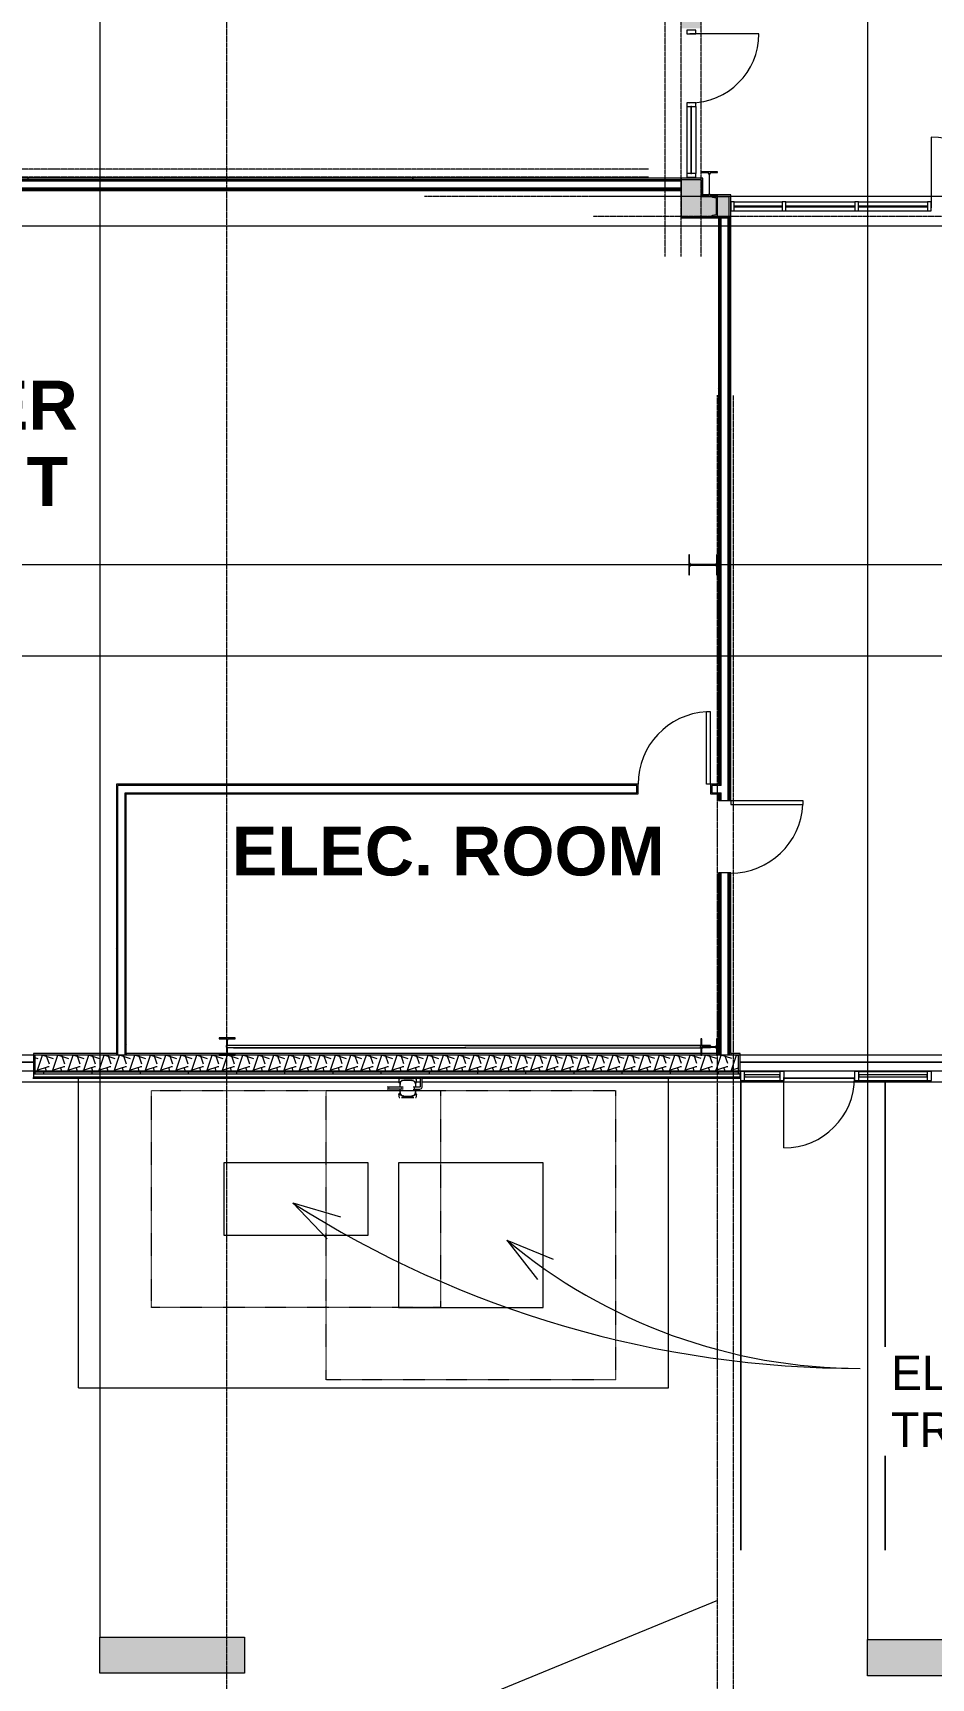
# Model space of a CAD drawing. Header units: inches. Extents: x 25369 to 33163, y -23509 to -20274.
# Drawn here: x 28390 to 28837, y -23098 to -22278 of the extents above; entities that cross this region are included whole.
import ezdxf

# ---------------------------------------------------------------- set-up
doc = ezdxf.new("R2010")
doc.units = ezdxf.units.IN
doc.header["$MEASUREMENT"] = 0
doc.linetypes.add('Dash', pattern=[0.25, 0.125, -0.125])
doc.linetypes.add('Grid Line 1_2_', pattern=[0.875, 0.5, -0.125, 0.125, -0.125])
for name, color, linetype, lineweight in [('A-DOOR', 31, 'Continuous', 13), ('A-FLOR', 192, 'Continuous', 13), ('A-GLAZ-CURT', 52, 'Continuous', 13), ('A-GLAZ-CWMG', 51, 'Continuous', 13), ('A-SITE-SWLK', 140, 'Continuous', 70), ('A-WALL', 113, 'Continuous', 13), ('A-WALL-PATT', 111, 'Continuous', 25), ('C-TOPO', 7, 'Continuous', 13), ('E-ELEC-EQPM', 71, 'Continuous', 13), ('G-ANNO-SYMB', 111, 'Continuous', 9), ('G-ANNO-TEXT', 231, 'Continuous', 9), ('I-WALL', 2, 'Continuous', 13), ('L-SITE-WALL', 31, 'Continuous', 13), ('M-AREA-IDEN', 171, 'Continuous', 9), ('P-SANR-FIXT', 6, 'Continuous', 13), ('S-BEAM', 12, 'Continuous', 13), ('S-COLS', 52, 'Continuous', 13), ('S-GRID', 1, 'Continuous', 9)]:
    doc.layers.add(name, color=color, linetype=linetype, lineweight=lineweight)
doc.styles.add('Arial_B', font='arialbd.ttf', dxfattribs={"height": 24.354149})
doc.styles.add('Century Gothic', font='GOTHIC.TTF', dxfattribs={"height": 17.245342})
pattern_1 = [(45, (5931.104, 0), (-19.00703, 19.00703), []), (45, (5931.104, 28.8), (-19.00703, 19.00703), [])]
pattern_2 = [(161.57, (5932.064, 0.96), (-7.6802237, -0.0009796), [0, -54.643, 6.067, 0]), (18.43, (5930.144, 0.96), (-7.6802237, 0.0009796), [0, -54.643, 6.067, 0]), (108.43, (5932.064, 0.96), (3.8382953, -19.20136532), [18.211, -42.499]), (71.57, (5930.144, 0.96), (3.8382953, 19.20136532), [18.211, -42.499])]
pattern_3 = [(0, (5931.104, 0), (61.44, 15.36), [2.534, -43.546, 2.534, -43.546, -245.76]), (0, (5931.104, 0), (61.44, 15.36), [-92.16, 2.534, -89.626, 2.534, -43.546, -107.52]), (0, (5931.104, 0), (61.44, 15.36), [-230.4, 2.534, -28.186, 2.534, -74.266]), (120, (5954.144, 7.68), (-44.02215, 45.528601), [2.534, -43.546, 2.534, -43.546, -245.76]), (120, (5954.144, 7.68), (-44.02215, 45.528601), [-92.16, 2.534, -89.626, 2.534, -43.546, -107.52]), (120, (5954.144, 7.68), (-44.02215, 45.528601), [-230.4, 2.534, -28.186, 2.534, -74.266]), (240, (5961.824, 38.4), (-17.41785, -60.888601), [2.534, -43.546, 2.534, -43.546, -245.76]), (240, (5961.824, 38.4), (-17.41785, -60.888601), [-92.16, 2.534, -89.626, 2.534, -43.546, -107.52]), (240, (5961.824, 38.4), (-17.41785, -60.888601), [-230.4, 2.534, -28.186, 2.534, -74.266])]

# ---------------------------------------------------------------- blocks, each defined once
blk = doc.blocks.new('Struct_Xcel_Sports Complex_rvt-2-Overall Floor Plan')
at = {"layer": 'A-FLOR', "color": 43, "lineweight": 9}
for p, q in [((22458.77, -22790.8), (22420.08, -22790.8)), ((22941.27, -22790.8), (22810.7, -22790.8))]:
    blk.add_line(p, q, dxfattribs=at)
at = {"layer": 'L-SITE-WALL', "color": 43, "lineweight": 9}
for p, q in [((22420.08, -22790.8), (22458.77, -22790.8)), ((22810.7, -22790.8), (22941.27, -22790.8)), ((22651.42, -22798.8), (22458.52, -22798.8)), ((22810.95, -22798.8), (22652.39, -22798.8)), ((22867.77, -22798.8), (22832.58, -22798.8))]:
    blk.add_line(p, q, dxfattribs=at)
blk = doc.blocks.new('Transformer-Dry-Type-Siemens - 6x6x6-1004770-Overall Floor Plan')
at = {"layer": 'E-ELEC-EQPM', "color": 43, "linetype": 'Dash', "lineweight": 9}
for p, q in [((-72, -72), (-72, 72)), ((-72, 72), (72, 72)), ((72, 72), (72, -72)), ((72, -72), (-72, -72))]:
    blk.add_line(p, q, dxfattribs=at)
at = {"layer": 'E-ELEC-EQPM', "color": 43, "lineweight": 9}
for p, q in [((36, 36), (-36, 36)), ((-36, 36), (-36, -36)), ((36, -36), (36, 36)), ((-36, -36), (36, -36))]:
    blk.add_line(p, q, dxfattribs=at)
blk = doc.blocks.new('Transformer-Dry-Type-Siemens - 6x3x6-1005805-Overall Floor Plan')
at = {"layer": 'E-ELEC-EQPM', "color": 43, "linetype": 'Dash', "lineweight": 9}
for p, q in [((-72, -54), (-72, 54)), ((-72, 54), (72, 54)), ((72, 54), (72, -54)), ((72, -54), (-72, -54))]:
    blk.add_line(p, q, dxfattribs=at)
at = {"layer": 'E-ELEC-EQPM', "color": 43, "lineweight": 9}
for p, q in [((36, 18), (-36, 18)), ((-36, 18), (-36, -18)), ((36, -18), (36, 18)), ((-36, -18), (36, -18))]:
    blk.add_line(p, q, dxfattribs=at)
blk = doc.blocks.new('System Panel - INSULATED LOW-E GLAZING _SEE ELEVATIONS FOR U-FACTOR_ SHGC_ _ LT_-827433-Overall Floor Plan')
at = {"layer": 'A-GLAZ-CURT', "color": 7}
for p, q in [((17.09375, -0.25), (-17.09375, -0.25)), ((-17.09375, -0.25), (-17.09375, -1.25)), ((-17.09375, -1.25), (17.09375, -1.25)), ((17.09375, -1.25), (17.09375, -0.25))]:
    blk.add_line(p, q, dxfattribs=at)
at = {"layer": 'A-GLAZ-CURT', "color": 10, "lineweight": 9}
for p, q in [((-17.09375, -1.25), (-17.09375, -0.25)), ((17.09375, -0.25), (-17.09375, -0.25)), ((-17.09375, -1.25), (17.09375, -1.25)), ((17.09375, -0.25), (17.09375, -1.25))]:
    blk.add_line(p, q, dxfattribs=at)
blk = doc.blocks.new('Door_Single_Storefront - one-1371403-Overall Floor Plan')
at = {"layer": 'A-DOOR', "color": 43, "lineweight": 9}
blk.add_line((-17.59375, -35.1875), (-17.59375, 0), dxfattribs=at)
blk.add_arc((-17.59375, 0), 35.1875, 270, 0, dxfattribs=at)
blk = doc.blocks.new('System Panel - INSULATED LOW-E GLAZING _SEE ELEVATIONS FOR U-FACTOR_ SHGC_ _ LT_-1769663-Overall Floor Plan')
at = {"layer": 'A-GLAZ-CURT', "color": 7}
for p, q in [((8.81, -0.25), (-8.81, -0.25)), ((-8.81, -0.25), (-8.81, -1.25)), ((-8.81, -1.25), (8.81, -1.25)), ((8.81, -1.25), (8.81, -0.25))]:
    blk.add_line(p, q, dxfattribs=at)
at = {"layer": 'A-GLAZ-CURT', "color": 10, "lineweight": 9}
for p, q in [((-8.81, -1.25), (-8.81, -0.25)), ((8.81, -0.25), (-8.81, -0.25)), ((-8.81, -1.25), (8.81, -1.25)), ((8.81, -0.25), (8.81, -1.25))]:
    blk.add_line(p, q, dxfattribs=at)
blk = doc.blocks.new('Rectangular Mullion - Exterior 2_ x 4_5_-1305167-Overall Floor Plan')
at = {"layer": 'A-GLAZ-CWMG', "color": 43, "lineweight": 9}
for p, q in [((22869.77, -22795.43), (22903.95, -22795.43)), ((22869.77, -22799.93), (22903.95, -22799.93))]:
    blk.add_line(p, q, dxfattribs=at)
blk = doc.blocks.new('Rectangular Mullion - Exterior 2_ x 4_5_-1769661-Overall Floor Plan')
at = {"layer": 'A-GLAZ-CWMG', "color": 43, "lineweight": 9}
for p, q in [((22812.95, -22795.43), (22830.58, -22795.43)), ((22812.95, -22799.93), (22830.58, -22799.93))]:
    blk.add_line(p, q, dxfattribs=at)
blk = doc.blocks.new('Rectangular Mullion - Exterior 2_ x 4_5_-1142379-Overall Floor Plan')
at = {"layer": 'A-GLAZ-CWMG', "color": 7}
for p, q in [((-2, 3), (0, 3)), ((-2, -1.5), (-2, 3)), ((0, 3), (0, -1.5)), ((0, -1.5), (-2, -1.5))]:
    blk.add_line(p, q, dxfattribs=at)
blk = doc.blocks.new('Rectangular Mullion - Exterior 2_ x 4_5_-827464-Overall Floor Plan')
at = {"layer": 'A-GLAZ-CWMG', "color": 7}
for p, q in [((-1, 3), (1, 3)), ((-1, -1.5), (-1, 3)), ((1, 3), (1, -1.5)), ((1, -1.5), (-1, -1.5))]:
    blk.add_line(p, q, dxfattribs=at)
blk = doc.blocks.new('Door_Single_Storefront - one-1970957-Overall Floor Plan')
at = {"layer": 'A-DOOR', "color": 43, "lineweight": 9}
blk.add_line((-17.65625, 35.3125), (-17.65625, 0), dxfattribs=at)
blk.add_arc((-17.65625, 0), 35.3125, 360, 90, dxfattribs=at)
blk = doc.blocks.new('System Panel - Interior Glazing-1220293-Overall Floor Plan')
at = {"layer": 'A-GLAZ-CURT', "color": 7}
for p, q in [((17.21875, -0.5625), (-17.21875, -0.5625)), ((-17.21875, -0.5625), (-17.21875, -0.9375)), ((-17.21875, -0.9375), (17.21875, -0.9375)), ((17.21875, -0.9375), (17.21875, -0.5625))]:
    blk.add_line(p, q, dxfattribs=at)
blk = doc.blocks.new('System Panel - Interior Glazing-1972891-Overall Floor Plan')
at = {"layer": 'A-GLAZ-CURT', "color": 7}
for p, q in [((11.97, -0.56), (-11.97, -0.56)), ((-11.97, -0.56), (-11.97, -0.94)), ((-11.97, -0.94), (11.97, -0.94)), ((11.97, -0.94), (11.97, -0.56))]:
    blk.add_line(p, q, dxfattribs=at)
blk = doc.blocks.new('Rectangular Mullion - Interior 1_75_ x 4_5_-1179494-Overall Floor Plan')
at = {"layer": 'A-GLAZ-CWMG', "color": 43, "lineweight": 9}
for p, q in [((24570.45, -22362.3), (24604.89, -22362.3)), ((24570.45, -22366.8), (24604.89, -22366.8))]:
    blk.add_line(p, q, dxfattribs=at)
blk = doc.blocks.new('Rectangular Mullion - Interior 1_75_ x 4_5_-1972890-Overall Floor Plan')
at = {"layer": 'A-GLAZ-CWMG', "color": 43, "lineweight": 9}
for p, q in [((22807.77, -22362.3), (22831.7, -22362.3)), ((22807.77, -22366.8), (22831.7, -22366.8))]:
    blk.add_line(p, q, dxfattribs=at)
blk = doc.blocks.new('Rectangular Mullion - Interior 1_75_ x 4_5_-1220297-Overall Floor Plan')
at = {"layer": 'A-GLAZ-CWMG', "color": 7}
for p, q in [((-1.75, 3), (0, 3)), ((-1.75, -1.5), (-1.75, 3)), ((0, 3), (0, -1.5)), ((0, -1.5), (-1.75, -1.5))]:
    blk.add_line(p, q, dxfattribs=at)
blk = doc.blocks.new('Rectangular Mullion - Interior 1_75_ x 4_5_-1220290-Overall Floor Plan')
at = {"layer": 'A-GLAZ-CWMG', "color": 7}
for p, q in [((-0.875, 3), (0.875, 3)), ((-0.875, -1.5), (-0.875, 3)), ((0.875, 3), (0.875, -1.5)), ((0.875, -1.5), (-0.875, -1.5))]:
    blk.add_line(p, q, dxfattribs=at)
blk = doc.blocks.new('System Panel - Interior Glazing-1220302-Overall Floor Plan')
at = {"layer": 'A-GLAZ-CURT', "color": 7}
for p, q in [((16.71875, -0.5625), (-16.71875, -0.5625)), ((-16.71875, -0.5625), (-16.71875, -0.9375)), ((-16.71875, -0.9375), (16.71875, -0.9375)), ((16.71875, -0.9375), (16.71875, -0.5625))]:
    blk.add_line(p, q, dxfattribs=at)
blk = doc.blocks.new('Door_Single_Storefront - one-1371407-Overall Floor Plan')
at = {"layer": 'A-DOOR', "color": 43, "lineweight": 9}
blk.add_line((-17.21875, 34.4375), (-17.21875, 0), dxfattribs=at)
blk.add_arc((-17.21875, 0), 34.4375, 360, 90, dxfattribs=at)
blk = doc.blocks.new('Rectangular Mullion - Interior 1_75_ x 4_5_-1305250-Overall Floor Plan')
at = {"layer": 'A-GLAZ-CWMG', "color": 43, "lineweight": 9}
for p, q in [((22784.14, -22314.74), (22784.14, -22348.18)), ((22788.64, -22314.74), (22788.64, -22348.18))]:
    blk.add_line(p, q, dxfattribs=at)
blk = doc.blocks.new('Rectangular Mullion - Interior 1_75_ x 4_5_-1220298-Overall Floor Plan')
at = {"layer": 'A-GLAZ-CWMG', "color": 7}
for p, q in [((0, 3), (-1.75, 3)), ((-1.75, 3), (-1.75, -1.5)), ((0, -1.5), (0, 3)), ((-1.75, -1.5), (0, -1.5))]:
    blk.add_line(p, q, dxfattribs=at)
blk = doc.blocks.new('Round Bar - 1_-1778723-Overall Floor Plan')
at = {"layer": 'S-BEAM', "color": 43, "lineweight": 9}
for p, q in [((22791.14, -22782.55), (22555.06, -22782.55)), ((22555.06, -22783.55), (22674.18, -22783.55)), ((22795.82, -22782.55), (22791.61, -22782.55)), ((22792.01, -22783.55), (22795.82, -22783.55))]:
    blk.add_line(p, q, dxfattribs=at)
for centre, start_param, end_param in [((22555.06, -22783.05), 0, 3.141593), ((22555.06, -22783.05), 3.141593, 6.283185), ((22795.82, -22783.05), 4.516039, 6.283185), ((22795.82, -22783.05), 3.141593, 3.707225)]:
    blk.add_ellipse(centre, major_axis=(0, 0.5), ratio=0.535131, start_param=start_param, end_param=end_param, dxfattribs=at)
blk = doc.blocks.new('Round Bar - 1_-1778817-Overall Floor Plan')
at = {"layer": 'S-BEAM', "color": 43, "lineweight": 9}
for p, q in [((22558.4, -22783.8), (22791.18, -22783.8)), ((22791.18, -22782.8), (22673.67, -22782.8))]:
    blk.add_line(p, q, dxfattribs=at)
for start_param, end_param in [(0, 3.141593), (3.141593, 6.283185)]:
    blk.add_ellipse((22791.18, -22783.3), major_axis=(0, 0.5), ratio=0.56248, start_param=start_param, end_param=end_param, dxfattribs=at)
blk = doc.blocks.new('Single-Flush - 36_ x 84_-1318898-Overall Floor Plan')
at = {"layer": 'A-DOOR', "color": 7}
for p, q in [((16, 2.44), (16, 38.45)), ((18, 38.45), (16, 38.45)), ((18, 2.44), (18, 38.45)), ((18, 2.44), (16, 2.44))]:
    blk.add_line(p, q, dxfattribs=at)
at = {"layer": 'A-DOOR', "color": 43, "lineweight": 9}
blk.add_arc((18, 2.44), 36.07, 93.17885, 180, dxfattribs=at)
blk = doc.blocks.new('gas_meter-250_cfh_2214 - gas_meter-250_cfh_2214-1353211-Overall Floor Plan')
at = {"layer": 'P-SANR-FIXT', "color": 43, "lineweight": 9}
for p, q in [((-2.99, 0.37), (-9.24, 0.37)), ((-4.4, 4.34), (-4.4, 3.16)), ((-4.4, 3.16), (-4.06, 3.16)), ((-3.79, 4.61), (-4.13, 4.61)), ((-4.06, 3.16), (-3.31, 3.16)), ((-3.96, 1.77), (-3.96, 0.36)), ((-3.96, 1.77), (-3.96, 0.36)), ((-3.75, 2.86), (-3.75, 2.59)), ((-3.75, 1.98), (-3.75, 1.77)), ((3.06, 4.61), (-3.06, 4.61)), ((2.04, 3.77), (-1.96, 3.77)), ((3.4, 3.16), (4.06, 3.16)), ((6.15, 0.5), (3.51, 0.5)), ((4.13, 4.61), (3.79, 4.61)), ((4.04, 0.48), (4.04, 1.77)), ((4.04, 0.48), (4.04, 1.77)), ((4.06, 3.16), (4.4, 3.16)), ((4.4, 3.16), (4.4, 4.34)), ((6.26, 5.12), (6.26, 0.61)), ((7.26, 0.61), (7.26, 5.12)), ((-9.24, 0), (-9.47, 0)), ((-9.24, -0.38), (-2.99, -0.38)), ((-4.4, -3.34), (-4.4, -4.57)), ((-4.06, -3.34), (-4.4, -3.34)), ((-4.28, -4.69), (-3.94, -4.69)), ((-3.33, -3.34), (-4.06, -3.34)), ((-3.96, -0.36), (-3.96, -1.98)), ((-3.96, -0.36), (-3.96, -1.98)), ((-3.75, -1.98), (-3.75, -2.1)), ((-3.75, -2.75), (-3.75, -2.92)), ((-3.06, -4.69), (3.06, -4.69)), ((-2.81, 0), (-2.99, 0)), ((-2.49, -3.98), (-2.72, -3.75)), ((-1.97, -3.98), (-2.49, -3.98)), ((-2.49, -3.98), (-1.97, -3.98)), ((-2.27, 0), (-2.4, 0)), ((-1.96, -3.98), (2.04, -3.98)), ((2.04, -3.75), (2.22, -3.75)), ((2.04, -3.98), (2.55, -3.98)), ((2.55, -3.98), (2.04, -3.98)), ((2.74, -3.79), (2.55, -3.98)), ((3.25, 0), (3.51, 0)), ((4.06, -3.34), (3.42, -3.34)), ((3.51, -0.5), (6.15, -0.5)), ((3.94, -4.69), (4.28, -4.69)), ((4.04, -1.98), (4.04, -0.47)), ((4.04, -1.98), (4.04, -0.47)), ((4.4, -3.34), (4.06, -3.34)), ((4.4, -4.57), (4.4, -3.34))]:
    blk.add_line(p, q, dxfattribs=at)
at = {"layer": 'P-SANR-FIXT', "color": 43, "lineweight": 9, "flags": 128}
for points in [[(-9.24, 0.37), (-9.89, 0.37), (-10.22, 0.37), (-10.24, 0.37)], [(-4.4, 4.34), (-4.28, 4.57), (-4.13, 4.61)], [(-3.88, 2.47), (-4.12, 2.61), (-4.4, 3.16)], [(-1.96, 3.77), (-2.92, 3.52), (-3.64, 2.85), (-3.95, 1.9), (-3.96, 1.77)], [(-2.24, 0.37), (-2.47, 0.37), (-2.99, 0.37)], [(4.04, 1.77), (3.8, 2.73), (3.12, 3.46), (2.18, 3.77), (2.04, 3.77)], [(3.51, 0.5), (2.97, 0.5), (2.76, 0.5)], [(4.4, 3.16), (3.97, 2.46), (3.86, 2.41)], [(4.13, 4.61), (4.36, 4.48), (4.4, 4.34)], [(6.26, 0.61), (6.21, 0.52), (6.15, 0.5)], [(6.15, -0.5), (6.85, -0.26), (7.24, 0.36), (7.26, 0.61)], [(-10.24, -0.38), (-10, -0.38), (-9.39, -0.38), (-9.24, -0.38)], [(-4.4, -3.34), (-4.16, -2.65), (-3.9, -2.5)], [(-3.96, -1.98), (-3.71, -2.94), (-3.03, -3.67), (-2.09, -3.98), (-1.96, -3.98)], [(-2.99, -0.38), (-2.44, -0.38), (-2.24, -0.38)], [(2.04, -3.98), (3.01, -3.73), (3.73, -3.06), (4.04, -2.11), (4.04, -1.98)], [(2.76, -0.5), (3, -0.5), (3.51, -0.5)], [(3.92, -2.5), (4.11, -2.6), (4.4, -3.27), (4.4, -3.34)]]:
    blk.add_lwpolyline(points, dxfattribs=at)
at = {"layer": 'P-SANR-FIXT', "color": 43, "lineweight": 9}
for centre, radius, start, end in [((-1.96, 1.77), 2, 90, 180), ((-1.96, 1.77), 1.84, 171.36204, 180), ((2.04, 1.77), 2, 360, 90), ((2.04, 1.77), 1.84, 81.36204, 90), ((-1.96, -1.98), 2, 180, 270), ((-1.96, -1.98), 1.84, 261.36204, 270), ((2.04, -1.98), 2, 270, 360), ((2.04, -1.98), 1.84, 351.36204, 0)]:
    blk.add_arc(centre, radius, start, end, dxfattribs=at)
blk = doc.blocks.new('Single-Flush - 36_ x 84_-1972644-Overall Floor Plan')
at = {"layer": 'A-DOOR', "color": 7}
for p, q in [((16, -3), (16, -39.01)), ((18, -3), (16, -3)), ((18, -3), (18, -39.01)), ((18, -39.01), (16, -39.01))]:
    blk.add_line(p, q, dxfattribs=at)
at = {"layer": 'A-DOOR', "color": 43, "lineweight": 9}
blk.add_arc((18, -3), 36.07, 180, 266.82115, dxfattribs=at)
blk = doc.blocks.new('Section - 3_32_ x 3_8_-18514-Overall Floor Plan')
at = {"layer": 'G-ANNO-SYMB'}
blk.add_hatch(color=256, dxfattribs=at).paths.add_polyline_path([(0, 0.375), (0, 0), (-0.09375, 0), (-0.09375, 0.375)], flags=0)
for p, q in [((0, 0.375), (-0.09375, 0.375)), ((-0.09375, 0.375), (-0.09375, 0)), ((0, 0), (0, 0.375)), ((-0.09375, 0), (0, 0))]:
    blk.add_line(p, q, dxfattribs=at)

msp = doc.modelspace()

# ---------------------------------------------------------------- hatches: boundary and pattern name
at = {"layer": 'A-WALL-PATT', "lineweight": 9}
h = msp.add_hatch(dxfattribs=at)
h.set_pattern_fill('FP_18', color=253, style=0, pattern_type=2)
h.set_pattern_definition(pattern_2)
h.paths.add_polyline_path([(28722.49, -22359.55), (28722.49, -22351.3), (28712.49, -22351.3), (28712.49, -22359.55), (28715.62, -22359.55)], flags=0)
h.paths.add_polyline_path([(28722.49, -22275.8), (28722.49, -21852.3), (28712.49, -21852.3), (28712.49, -22275.8)], flags=0)
h = msp.add_hatch(dxfattribs=at)
h.set_pattern_fill('FP_17', color=253, style=0, pattern_type=2)
h.set_pattern_definition(pattern_3)
h.paths.add_polyline_path([(28712.49, -22351.18), (28712.49, -22350.55), (28000.74, -22350.55), (28000.74, -22351.18), (28645.43, -22351.18)], flags=0)
h = msp.add_hatch(dxfattribs=at)
h.set_pattern_fill('FP_17', color=253, style=0, pattern_type=2)
h.set_pattern_definition(pattern_3)
h.paths.add_polyline_path([(28712.49, -22351.8), (28712.49, -22351.18), (28000.74, -22351.18), (28000.74, -22351.8), (28645.43, -22351.8)], flags=0)
h = msp.add_hatch(dxfattribs=at)
h.set_pattern_fill('FP_17', color=253, style=0, pattern_type=2)
h.set_pattern_definition(pattern_3)
h.paths.add_polyline_path([(28712.49, -22355.93), (28712.49, -22355.3), (28000.74, -22355.3), (28000.74, -22355.93), (28645.43, -22355.93)], flags=0)
h = msp.add_hatch(dxfattribs=at)
h.set_pattern_fill('FP_17', color=253, style=0, pattern_type=2)
h.set_pattern_definition(pattern_3)
h.paths.add_polyline_path([(28712.49, -22356.55), (28712.49, -22355.93), (28000.74, -22355.93), (28000.74, -22356.55), (28645.43, -22356.55)], flags=0)
h = msp.add_hatch(dxfattribs=at)
h.set_pattern_fill('FP_18', color=253, style=0, pattern_type=2)
h.set_pattern_definition(pattern_2)
h.paths.add_polyline_path([(31669.87, -22369.55), (31669.87, -22359.55), (31494.62, -22359.55), (31494.62, -22369.55), (31627.49, -22369.55)], flags=0)
h.paths.add_polyline_path([(31412.62, -22369.55), (31412.62, -22359.55), (31092.62, -22359.55), (31092.62, -22369.55), (31337.99, -22369.55)], flags=0)
h.paths.add_polyline_path([(31049.12, -22369.55), (31049.12, -22359.55), (30851.37, -22359.55), (30851.37, -22369.55), (31048.49, -22369.55)], flags=0)
h.paths.add_polyline_path([(30773.24, -22369.55), (30773.24, -22359.55), (30561.87, -22359.55), (30561.87, -22369.55), (30758.99, -22369.55)], flags=0)
h.paths.add_polyline_path([(28736.37, -22369.55), (28736.37, -22359.55), (28712.49, -22359.55), (28712.49, -22369.55), (28733.16, -22369.55)], flags=0)
h = msp.add_hatch(dxfattribs=at)
h.set_pattern_fill('FP_17', color=253, style=0, pattern_type=2)
h.set_pattern_definition(pattern_3)
h.paths.add_polyline_path([(28731.74, -22787.3), (28731.74, -22696.58), (28731.12, -22696.58), (28731.12, -22787.3)], flags=0)
h.paths.add_polyline_path([(28731.74, -22660.58), (28731.74, -22656.62), (28731.12, -22656.62), (28731.12, -22660.58)], flags=0)
h.paths.add_polyline_path([(28731.12, -22652.99), (28731.74, -22652.99), (28731.74, -22369.55), (28731.12, -22369.55), (28731.12, -22652.37)], flags=0)
h = msp.add_hatch(dxfattribs=at)
h.set_pattern_fill('FP_17', color=253, style=0, pattern_type=2)
h.set_pattern_definition(pattern_3)
h.paths.add_polyline_path([(28736.49, -22787.3), (28736.49, -22696.58), (28735.87, -22696.58), (28735.87, -22787.3)], flags=0)
h.paths.add_polyline_path([(28736.49, -22660.58), (28736.49, -22369.55), (28735.87, -22369.55), (28735.87, -22660.58)], flags=0)
h = msp.add_hatch(dxfattribs=at)
h.set_pattern_fill('FP_17', color=253, style=0, pattern_type=2)
h.set_pattern_definition(pattern_3)
h.paths.add_polyline_path([(28737.12, -22787.3), (28737.12, -22696.58), (28736.49, -22696.58), (28736.49, -22787.3)], flags=0)
h.paths.add_polyline_path([(28737.12, -22660.58), (28737.12, -22369.55), (28736.49, -22369.55), (28736.49, -22660.58)], flags=0)
h = msp.add_hatch(dxfattribs=at)
h.set_pattern_fill('FP_17', color=253, style=0, pattern_type=2)
h.set_pattern_definition(pattern_3)
h.paths.add_polyline_path([(28431.24, -22787.3), (28431.87, -22787.3), (28431.87, -22652.99), (28431.24, -22652.99), (28431.24, -22786.55)], flags=0)
h = msp.add_hatch(dxfattribs=at)
h.set_pattern_fill('FP_17', color=253, style=0, pattern_type=2)
h.set_pattern_definition(pattern_3)
h.paths.add_polyline_path([(28435.49, -22657.24), (28691.06, -22657.24), (28691.06, -22654.8), (28690.43, -22654.8), (28690.43, -22656.62), (28435.49, -22656.62)], flags=0)
h.paths.add_polyline_path([(28727.06, -22657.24), (28731.12, -22657.24), (28731.12, -22656.62), (28727.68, -22656.62), (28727.68, -22654.8), (28727.06, -22654.8)], flags=0)
h = msp.add_hatch(dxfattribs=at)
h.set_pattern_fill('FP_17', color=253, style=0, pattern_type=2)
h.set_pattern_definition(pattern_3)
h.paths.add_polyline_path([(28435.49, -22787.3), (28436.12, -22787.3), (28436.12, -22657.24), (28435.49, -22657.24), (28435.49, -22786.55)], flags=0)
h = msp.add_hatch(dxfattribs=at)
h.set_pattern_fill('FP_18', color=253, style=0, pattern_type=2)
h.set_pattern_definition(pattern_2)
h.paths.add_polyline_path([(28350.43, -22795.3), (28350.43, -22787.3), (28245.87, -22787.3), (28245.87, -22795.3), (28294.5, -22795.3)], flags=0)
h.paths.add_polyline_path([(28390.62, -22795.3), (28741.06, -22795.3), (28741.06, -22787.3), (28390.62, -22787.3)], flags=0)
h = msp.add_hatch(dxfattribs=at)
h.set_pattern_fill('FP_20', color=253, style=0, pattern_type=2)
h.set_pattern_definition([(0, (5931.104, 0), (30.72, 7.68), [2.534, -20.506, 2.534, -20.506, -122.88]), (0, (5931.104, 0), (30.72, 7.68), [-46.08, 2.534, -43.546, 2.534, -20.506, -53.76]), (0, (5931.104, 0), (30.72, 7.68), [-115.2, 2.534, -12.826, 2.534, -35.866]), (120, (5942.624, 3.84), (-22.0110751, 22.7643004), [2.534, -20.506, 2.534, -20.506, -122.88]), (120, (5942.624, 3.84), (-22.0110751, 22.7643004), [-46.08, 2.534, -43.546, 2.534, -20.506, -53.76]), (120, (5942.624, 3.84), (-22.0110751, 22.7643004), [-115.2, 2.534, -12.826, 2.534, -35.866]), (240, (5946.464, 19.2), (-8.7089249, -30.4443004), [2.534, -20.506, 2.534, -20.506, -122.88]), (240, (5946.464, 19.2), (-8.7089249, -30.4443004), [-46.08, 2.534, -43.546, 2.534, -20.506, -53.76]), (240, (5946.464, 19.2), (-8.7089249, -30.4443004), [-115.2, 2.534, -12.826, 2.534, -35.866])])
h.paths.add_polyline_path([(28350.43, -22795.8), (28350.43, -22795.3), (28245.87, -22795.3), (28245.87, -22795.8), (28294.5, -22795.8)], flags=0)
h.paths.add_polyline_path([(28390.62, -22795.8), (28741.06, -22795.8), (28741.06, -22795.3), (28390.62, -22795.3)], flags=0)
h = msp.add_hatch(dxfattribs=at)
h.set_pattern_fill('FP_21', color=253, style=0, pattern_type=2)
h.set_pattern_definition([(0, (5931.104, 0), (0, 24), []), (90, (5931.104, 0), (-24, 1e-15), [])])
h.paths.add_polyline_path([(28259.41, -22796.8), (28350.43, -22796.8), (28350.43, -22795.8), (28245.87, -22795.8), (28245.87, -22796.8)], flags=0)
h.paths.add_polyline_path([(28390.62, -22796.8), (28741.06, -22796.8), (28741.06, -22795.8), (28390.62, -22795.8)], flags=0)
at = {"layer": 'S-COLS', "lineweight": 9}
h = msp.add_hatch(dxfattribs=at)
h.set_pattern_fill('FP_15', color=253, style=0, pattern_type=2)
h.set_pattern_definition(pattern_1)
h.paths.add_polyline_path([(28730.49, -22369.55), (28730.49, -22359.55), (28727.6, -22359.55), (28727.73, -22359.86), (28728.04, -22359.99), (28729.97, -22360.29), (28729.97, -22368.81), (28727.73, -22369.24), (28727.6, -22369.55)], flags=0)
h = msp.add_hatch(dxfattribs=at)
h.set_pattern_fill('FP_15', color=253, style=0, pattern_type=2)
h.set_pattern_definition(pattern_1)
h.paths.add_polyline_path([(28730.06, -22787.3), (28730.49, -22787.3), (28730.49, -22779.3), (28730.06, -22779.3), (28730.06, -22782.47), (28729.86, -22782.96), (28729.37, -22783.16), (28723.37, -22783.16), (28722.88, -22782.96), (28722.68, -22782.47), (28722.68, -22779.3), (28722.24, -22779.3), (28722.32, -22782.83), (28722.48, -22782.95), (28722.56, -22783.3), (28722.48, -22783.66), (28722.24, -22783.83), (28722.24, -22787.3), (28722.68, -22787.3), (28722.68, -22784.14), (28722.88, -22783.65), (28723.37, -22783.45), (28729.37, -22783.45), (28729.86, -22783.65), (28730.06, -22784.14)], flags=0)

# ---------------------------------------------------------------- linework, layer by layer
at = {"layer": 'A-SITE-SWLK', "color": 43, "lineweight": 9}
for p, q in [((28412.32, -22953.09), (28412.32, -22798.62)), ((28706.12, -22953.09), (28706.12, -22798.8)), ((28742.12, -23034), (28742.12, -22799.93)), ((28814.12, -23034), (28814.12, -22799.93)), ((28412.32, -22953.09), (28706.12, -22953.09))]:
    msp.add_line(p, q, dxfattribs=at)
at = {"layer": 'A-WALL', "color": 7}
for p, q in [((28000.74, -22351.18), (28712.49, -22351.18)), ((28000.74, -22351.8), (28712.49, -22351.8)), ((28000.74, -22355.3), (28712.49, -22355.3)), ((28000.74, -22355.93), (28712.49, -22355.93)), ((28722.49, -22351.3), (28712.49, -22351.3)), ((28722.49, -22351.3), (28722.49, -22359.55)), ((28722.49, -22359.55), (28736.37, -22359.55)), ((28736.37, -22369.55), (28736.37, -22359.55)), ((28712.49, -22369.55), (28736.37, -22369.55)), ((28731.74, -22652.99), (28731.74, -22369.55)), ((28732.37, -22652.99), (28732.37, -22369.55)), ((28735.87, -22660.58), (28735.87, -22369.55)), ((28736.49, -22660.58), (28736.49, -22369.55)), ((28690.43, -22652.99), (28431.87, -22652.99)), ((28431.87, -22787.3), (28431.87, -22652.99)), ((28690.43, -22656.62), (28690.43, -22652.99)), ((28727.68, -22652.99), (28727.68, -22656.62)), ((28732.37, -22652.99), (28727.68, -22652.99)), ((28435.49, -22656.62), (28690.43, -22656.62)), ((28435.49, -22787.3), (28435.49, -22656.62)), ((28727.68, -22656.62), (28732.37, -22656.62)), ((28731.74, -22660.58), (28731.74, -22656.62)), ((28732.37, -22660.58), (28732.37, -22656.62)), ((28731.74, -22787.3), (28731.74, -22696.58)), ((28732.37, -22787.3), (28732.37, -22696.58)), ((28735.87, -22787.3), (28735.87, -22696.58)), ((28736.49, -22787.3), (28736.49, -22696.58)), ((28431.24, -22786.55), (28389.87, -22786.55)), ((28389.87, -22786.55), (28389.87, -22798.62)), ((28390.62, -22787.3), (28390.62, -22796.8)), ((28741.06, -22787.3), (28390.62, -22787.3)), ((28431.24, -22786.55), (28431.24, -22787.3)), ((28731.12, -22786.55), (28436.12, -22786.55)), ((28436.12, -22786.55), (28436.12, -22787.3)), ((28731.12, -22786.55), (28731.12, -22787.3)), ((28741.81, -22786.55), (28737.12, -22786.55)), ((28737.12, -22786.55), (28737.12, -22787.3)), ((28741.06, -22796.8), (28741.06, -22787.3)), ((28741.81, -22798.62), (28741.81, -22786.55)), ((28741.81, -22796.8), (28389.87, -22796.8)), ((28741.81, -22798.3), (28389.87, -22798.3)), ((28389.87, -22798.62), (28741.81, -22798.62)), ((28741.06, -22795.3), (28390.62, -22795.3)), ((28741.06, -22795.8), (28390.62, -22795.8))]:
    msp.add_line(p, q, dxfattribs=at)
at = {"layer": 'C-TOPO', "color": 43, "lineweight": 9}
for p, q in [((28389.87, -22790.8), (28351.18, -22790.8)), ((28872.37, -22790.8), (28741.81, -22790.8)), ((28742.12, -23034), (28742.12, -22799.93)), ((28742.12, -22799.93), (28742.12, -23034)), ((28763.68, -22798.8), (28798.87, -22798.8)), ((28798.87, -22798.8), (28763.68, -22798.8)), ((28814.12, -22799.93), (28814.12, -23034)), ((28814.12, -23034), (28814.12, -22799.93))]:
    msp.add_line(p, q, dxfattribs=at)
at = {"layer": 'G-ANNO-SYMB'}
for p, q in [((28422.96, -20695.61), (28422.96, -23077.29)), ((28805.26, -21006.81), (28805.26, -23078.53)), ((32514.71, -22374.36), (27928.4, -22374.36)), ((32514.71, -22588.63), (27924.76, -22588.63))]:
    msp.add_line(p, q, dxfattribs=at)
at = {"layer": 'G-ANNO-TEXT', "color": 137}
for p, q in [((28518.99, -22861.02), (28542.85, -22867.95)), ((28518.99, -22861.02), (28536.19, -22878.95)), ((28625.72, -22879.51), (28648.69, -22888.99)), ((28625.72, -22879.51), (28640.88, -22899.2))]:
    msp.add_line(p, q, dxfattribs=at)
for centre, radius, start in [((28801.66, -22417.33), 526.09, 237.49928), ((28801.66, -22669.26), 274.16, 230.07682)]:
    msp.add_arc(centre, radius, start, 270, dxfattribs=at)
at = {"layer": 'I-WALL', "color": 7}
for p, q in [((28723.24, -22350.55), (28000.74, -22350.55)), ((28000.74, -22356.55), (28712.49, -22356.55)), ((28712.49, -22350.55), (28712.49, -22370.3)), ((28712.49, -22356.55), (28712.49, -22350.55)), ((28723.24, -22358.8), (28723.24, -22350.55)), ((28737.12, -22358.8), (28723.24, -22358.8)), ((28737.12, -22660.58), (28737.12, -22358.8)), ((28712.49, -22370.3), (28737.12, -22370.3)), ((28731.12, -22369.55), (28731.12, -22652.37)), ((28737.12, -22369.55), (28731.12, -22369.55)), ((28691.06, -22652.37), (28431.24, -22652.37)), ((28431.24, -22652.37), (28431.24, -22786.55)), ((28691.06, -22657.24), (28691.06, -22652.37)), ((28731.12, -22652.37), (28727.06, -22652.37)), ((28727.06, -22652.37), (28727.06, -22657.24)), ((28436.12, -22657.24), (28691.06, -22657.24)), ((28436.12, -22786.55), (28436.12, -22657.24)), ((28727.06, -22657.24), (28731.12, -22657.24)), ((28731.12, -22657.24), (28731.12, -22660.58)), ((28731.12, -22660.58), (28737.12, -22660.58)), ((28731.12, -22696.58), (28731.12, -22786.55)), ((28737.12, -22696.58), (28731.12, -22696.58)), ((28737.12, -22786.55), (28737.12, -22696.58))]:
    msp.add_line(p, q, dxfattribs=at)
at = {"layer": 'L-SITE-WALL', "color": 43, "lineweight": 9}
for p, q in [((28571.93, -22800.8), (27987.24, -22800.8)), ((28389.62, -22798.8), (28582.52, -22798.8)), ((28582.54, -22800.8), (28580.56, -22800.8)), ((28583.49, -22798.8), (28742.06, -22798.8)), ((31163.93, -22800.8), (28583.49, -22800.8)), ((28763.68, -22798.8), (28798.87, -22798.8))]:
    msp.add_line(p, q, dxfattribs=at)
at = {"layer": 'S-COLS', "color": 7}
for p, q in [((28730.49, -22347.3), (28722.49, -22347.3)), ((28722.49, -22347.3), (28722.49, -22347.74)), ((28722.49, -22347.74), (28725.66, -22347.74)), ((28726.35, -22348.43), (28726.35, -22358.43)), ((28726.64, -22358.43), (28726.64, -22348.43)), ((28727.33, -22347.74), (28730.49, -22347.74)), ((28730.49, -22347.74), (28730.49, -22347.3)), ((28725.66, -22359.12), (28722.49, -22359.12)), ((28722.49, -22359.12), (28722.49, -22359.55)), ((28722.49, -22359.55), (28730.49, -22359.55)), ((28730.49, -22359.12), (28727.33, -22359.12)), ((28730.49, -22359.55), (28727.6, -22359.55)), ((28728.04, -22359.99), (28729.97, -22360.29)), ((28729.97, -22360.29), (28729.97, -22368.81)), ((28730.49, -22359.55), (28730.49, -22359.12)), ((28730.49, -22369.55), (28730.49, -22359.55)), ((28727.6, -22369.55), (28730.49, -22369.55)), ((28729.97, -22368.81), (28728.04, -22369.12)), ((28716.68, -22538.05), (28716.24, -22538.05)), ((28716.24, -22538.05), (28716.24, -22548.05)), ((28716.68, -22542.22), (28716.68, -22538.05)), ((28730.49, -22538.05), (28730.06, -22538.05)), ((28730.06, -22538.05), (28730.06, -22542.22)), ((28730.49, -22548.05), (28730.49, -22538.05)), ((28716.68, -22548.05), (28716.68, -22543.89)), ((28729.37, -22542.91), (28717.37, -22542.91)), ((28717.37, -22543.2), (28729.37, -22543.2)), ((28730.06, -22543.89), (28730.06, -22548.05)), ((28716.24, -22548.05), (28716.68, -22548.05)), ((28730.06, -22548.05), (28730.49, -22548.05)), ((28490.37, -22778.8), (28482.37, -22778.8)), ((28482.37, -22778.8), (28482.37, -22779.24)), ((28482.37, -22779.24), (28485.53, -22779.24)), ((28486.22, -22779.93), (28486.22, -22782.55)), ((28486.22, -22783.55), (28486.22, -22786.18)), ((28486.51, -22782.55), (28486.51, -22779.93)), ((28486.51, -22786.18), (28486.51, -22783.55)), ((28487.2, -22779.24), (28490.37, -22779.24)), ((28490.37, -22779.24), (28490.37, -22778.8)), ((28722.68, -22779.3), (28722.24, -22779.3)), ((28722.24, -22779.3), (28722.24, -22782.8)), ((28722.24, -22783.8), (28722.24, -22787.3)), ((28722.68, -22782.47), (28722.68, -22779.3)), ((28722.68, -22787.3), (28722.68, -22784.14)), ((28729.37, -22783.16), (28723.37, -22783.16)), ((28723.37, -22783.45), (28729.37, -22783.45)), ((28730.49, -22779.3), (28730.06, -22779.3)), ((28730.06, -22779.3), (28730.06, -22782.47)), ((28730.06, -22784.14), (28730.06, -22787.3)), ((28730.49, -22787.3), (28730.49, -22779.3)), ((28485.53, -22786.87), (28482.37, -22786.87)), ((28482.37, -22786.87), (28482.37, -22787.3)), ((28482.37, -22787.3), (28490.37, -22787.3)), ((28490.37, -22786.87), (28487.2, -22786.87)), ((28490.37, -22787.3), (28490.37, -22786.87)), ((28722.24, -22787.3), (28722.68, -22787.3)), ((28730.06, -22787.3), (28730.49, -22787.3))]:
    msp.add_line(p, q, dxfattribs=at)
for centre, radius, start, end in [((28725.66, -22348.43), 0.691, 0, 90), ((28727.33, -22348.43), 0.691, 90, 180), ((28725.66, -22358.43), 0.691, 270, 0), ((28727.33, -22358.43), 0.691, 180, 270), ((28728.04, -22359.55), 0.436, 180, 270), ((28728.04, -22369.55), 0.436, 90, 180), ((28717.37, -22542.22), 0.691, 180, 270), ((28717.37, -22543.89), 0.691, 90, 180), ((28729.37, -22542.22), 0.691, 270, 0), ((28729.37, -22543.89), 0.691, 0, 90), ((28485.53, -22779.93), 0.691, 0, 90), ((28487.2, -22779.93), 0.691, 90, 180), ((28723.37, -22782.47), 0.691, 180, 270), ((28723.37, -22784.14), 0.691, 90, 180), ((28729.37, -22782.47), 0.691, 270, 0), ((28729.37, -22784.14), 0.691, 0, 90), ((28485.53, -22786.18), 0.691, 270, 0), ((28487.2, -22786.18), 0.691, 180, 270)]:
    msp.add_arc(centre, radius, start, end, dxfattribs=at)
at = {"layer": 'S-GRID', "linetype": 'Grid Line 1_2_'}
for p, q in [((28486.24, -23155.1), (28486.24, -20370)), ((28712.49, -22389.58), (28712.49, -20370)), ((28704.49, -22389.58), (28704.49, -20550.05)), ((28712.49, -22389.58), (28712.49, -20646.05)), ((28722.49, -22389.58), (28722.49, -20646.05)), ((28696.12, -22350.05), (27402.46, -22350.05)), ((28696.12, -22346.05), (27498.46, -22346.05)), ((32650.17, -22359.55), (28584.62, -22359.55)), ((33028.57, -22359.55), (28668.62, -22359.55)), ((32932.57, -22369.55), (28668.62, -22369.55)), ((28730.49, -23059.1), (28730.49, -22458.61)), ((28738.49, -23155.1), (28738.49, -22458.61)), ((32358.45, -22543.05), (27402.46, -22543.05)), ((32650.17, -22543.05), (27721.31, -22543.05)), ((28730.49, -23317.24), (28730.49, -22542.61)), ((32358.45, -22787.3), (27402.46, -22787.3)), ((32650.17, -22787.3), (27721.31, -22787.3)), ((32262.45, -22795.3), (27498.46, -22795.3)), ((32554.17, -22795.3), (27846.62, -22795.3))]:
    msp.add_line(p, q, dxfattribs=at)
at = {"layer": 'S-GRID'}
msp.add_line((28730.49, -23059.1), (28613.9, -23107.1), dxfattribs=at)

# ---------------------------------------------------------------- block references
at = {"color": 250, "lineweight": 5}
msp.add_blockref('Struct_Xcel_Sports Complex_rvt-2-Overall Floor Plan', (5931.1, 0), dxfattribs=at)
at = {"layer": 'A-DOOR', "color": 43, "lineweight": 9, "rotation": 270}
msp.add_blockref('Door_Single_Storefront - one-1371407-Overall Floor Plan', (28716.74, -22295.77), dxfattribs=at)
at = {"layer": 'A-DOOR', "color": 43, "lineweight": 9}
for name, p in [('Door_Single_Storefront - one-1970957-Overall Floor Plan', (28854.59, -22365.3)), ('Door_Single_Storefront - one-1371403-Overall Floor Plan', (28781.27, -22798.43))]:
    msp.add_blockref(name, p, dxfattribs=at)
at = {"layer": 'A-DOOR', "color": 250, "lineweight": 9}
msp.add_blockref('Single-Flush - 36_ x 84_-1318898-Overall Floor Plan', (28709.06, -22654.8), dxfattribs=at)
at = {"layer": 'A-DOOR', "color": 250, "lineweight": 9, "rotation": 89.99999999999206}
msp.add_blockref('Single-Flush - 36_ x 84_-1972644-Overall Floor Plan', (28734.12, -22678.58), dxfattribs=at)
at = {"layer": 'A-GLAZ-CURT', "color": 43, "lineweight": 9}
for name, p, rotation in [('System Panel - Interior Glazing-1220302-Overall Floor Plan', (28716.74, -22331.46), 90), ('System Panel - Interior Glazing-1972891-Overall Floor Plan', (28750.84, -22365.3), 180), ('System Panel - Interior Glazing-1220293-Overall Floor Plan', (28781.77, -22365.3), 180), ('System Panel - Interior Glazing-1220293-Overall Floor Plan', (28817.96, -22365.3), 180)]:
    msp.add_blockref(name, p, dxfattribs=dict(at, rotation=rotation))
at = {"layer": 'A-GLAZ-CURT', "color": 10, "lineweight": 9, "rotation": 180}
for name, p in [('System Panel - INSULATED LOW-E GLAZING _SEE ELEVATIONS FOR U-FACTOR_ SHGC_ _ LT_-1769663-Overall Floor Plan', (28752.87, -22798.43)), ('System Panel - INSULATED LOW-E GLAZING _SEE ELEVATIONS FOR U-FACTOR_ SHGC_ _ LT_-827433-Overall Floor Plan', (28817.96, -22798.43))]:
    msp.add_blockref(name, p, dxfattribs=at)
at = {"layer": 'A-GLAZ-CWMG', "color": 43, "lineweight": 9, "extrusion": (0, 0, -1), "rotation": 90}
for name, p in [('Rectangular Mullion - Interior 1_75_ x 4_5_-1220297-Overall Floor Plan', (-28716.74, -22276.8)), ('Rectangular Mullion - Interior 1_75_ x 4_5_-1220290-Overall Floor Plan', (-28716.74, -22313.87))]:
    msp.add_blockref(name, p, dxfattribs=at)
at = {"layer": 'A-GLAZ-CWMG', "color": 43, "lineweight": 9}
for name, p in [('Rectangular Mullion - Interior 1_75_ x 4_5_-1305250-Overall Floor Plan', (5931.1, 0)), ('Rectangular Mullion - Interior 1_75_ x 4_5_-1972890-Overall Floor Plan', (5931.1, 0)), ('Rectangular Mullion - Interior 1_75_ x 4_5_-1179494-Overall Floor Plan', (4194.1, 0)), ('Rectangular Mullion - Interior 1_75_ x 4_5_-1179494-Overall Floor Plan', (4230.29, 0)), ('Rectangular Mullion - Exterior 2_ x 4_5_-1769661-Overall Floor Plan', (5931.1, 0)), ('Rectangular Mullion - Exterior 2_ x 4_5_-1305167-Overall Floor Plan', (5931.1, 0))]:
    msp.add_blockref(name, p, dxfattribs=at)
at = {"layer": 'A-GLAZ-CWMG', "color": 43, "lineweight": 9, "rotation": 270}
msp.add_blockref('Rectangular Mullion - Interior 1_75_ x 4_5_-1220298-Overall Floor Plan', (28716.74, -22349.93), dxfattribs=at)
at = {"layer": 'A-GLAZ-CWMG', "color": 43, "lineweight": 9, "extrusion": (0, 0, -1)}
for name, p in [('Rectangular Mullion - Interior 1_75_ x 4_5_-1220297-Overall Floor Plan', (-28737.12, -22365.3)), ('Rectangular Mullion - Interior 1_75_ x 4_5_-1220290-Overall Floor Plan', (-28763.68, -22365.3)), ('Rectangular Mullion - Interior 1_75_ x 4_5_-1220290-Overall Floor Plan', (-28799.87, -22365.3)), ('Rectangular Mullion - Interior 1_75_ x 4_5_-1220290-Overall Floor Plan', (-28836.06, -22365.3)), ('Rectangular Mullion - Exterior 2_ x 4_5_-1142379-Overall Floor Plan', (-28742.06, -22798.43)), ('Rectangular Mullion - Exterior 2_ x 4_5_-827464-Overall Floor Plan', (-28762.68, -22798.43)), ('Rectangular Mullion - Exterior 2_ x 4_5_-827464-Overall Floor Plan', (-28799.87, -22798.43)), ('Rectangular Mullion - Exterior 2_ x 4_5_-827464-Overall Floor Plan', (-28836.06, -22798.43))]:
    msp.add_blockref(name, p, dxfattribs=at)
at = {"layer": 'E-ELEC-EQPM', "color": 43, "lineweight": 9}
for name, p in [('Transformer-Dry-Type-Siemens - 6x3x6-1005805-Overall Floor Plan', (28520.62, -22859.05)), ('Transformer-Dry-Type-Siemens - 6x6x6-1004770-Overall Floor Plan', (28607.68, -22877.05))]:
    msp.add_blockref(name, p, dxfattribs=at)
at = {"layer": 'G-ANNO-SYMB', "extrusion": (0, 0, -1), "xscale": 191.9999999999999, "yscale": 191.9999999999999, "zscale": 191.9999999999999, "rotation": 90.00000000000053}
for p in [(-28422.96, -23077.29), (-28805.26, -23078.53)]:
    msp.add_blockref('Section - 3_32_ x 3_8_-18514-Overall Floor Plan', p, dxfattribs=at)
at = {"layer": 'P-SANR-FIXT', "color": 43, "lineweight": 9}
msp.add_blockref('gas_meter-250_cfh_2214 - gas_meter-250_cfh_2214-1353211-Overall Floor Plan', (28576.24, -22803.74), dxfattribs=at)
at = {"layer": 'S-BEAM', "color": 43, "lineweight": 9}
for name in ['Round Bar - 1_-1778723-Overall Floor Plan', 'Round Bar - 1_-1778817-Overall Floor Plan']:
    msp.add_blockref(name, (5931.1, 0), dxfattribs=at)

# ---------------------------------------------------------------- texts
at = {"layer": 'M-AREA-IDEN', "char_height": 24.354, "attachment_point": 2, "line_spacing_factor": 0.938532, "style": 'Arial_B'}
for s, insert, width in [('CORNER\\PTENANT', (28338.2, -22451.34), 171.072), ('ELEC. ROOM', (28596.43, -22673.51), 249.984)]:
    msp.add_mtext(s, dxfattribs=dict(at, insert=insert, width=width))

# ---------------------------------------------------------------- next in the draw order: texts
at = {"layer": 'G-ANNO-TEXT', "color": 137, "insert": (28817.02, -22937), "char_height": 17.2453, "width": 213.84, "attachment_point": 1, "line_spacing_factor": 0.984117, "style": 'Century Gothic', "bg_fill": 3, "box_fill_scale": 1.25, "bg_fill_color": 0, "bg_fill_transparency": 0}
msp.add_mtext('ELECTRICAL\\PTRANSFORMERS', dxfattribs=at)

doc.saveas('drawing.dxf')
